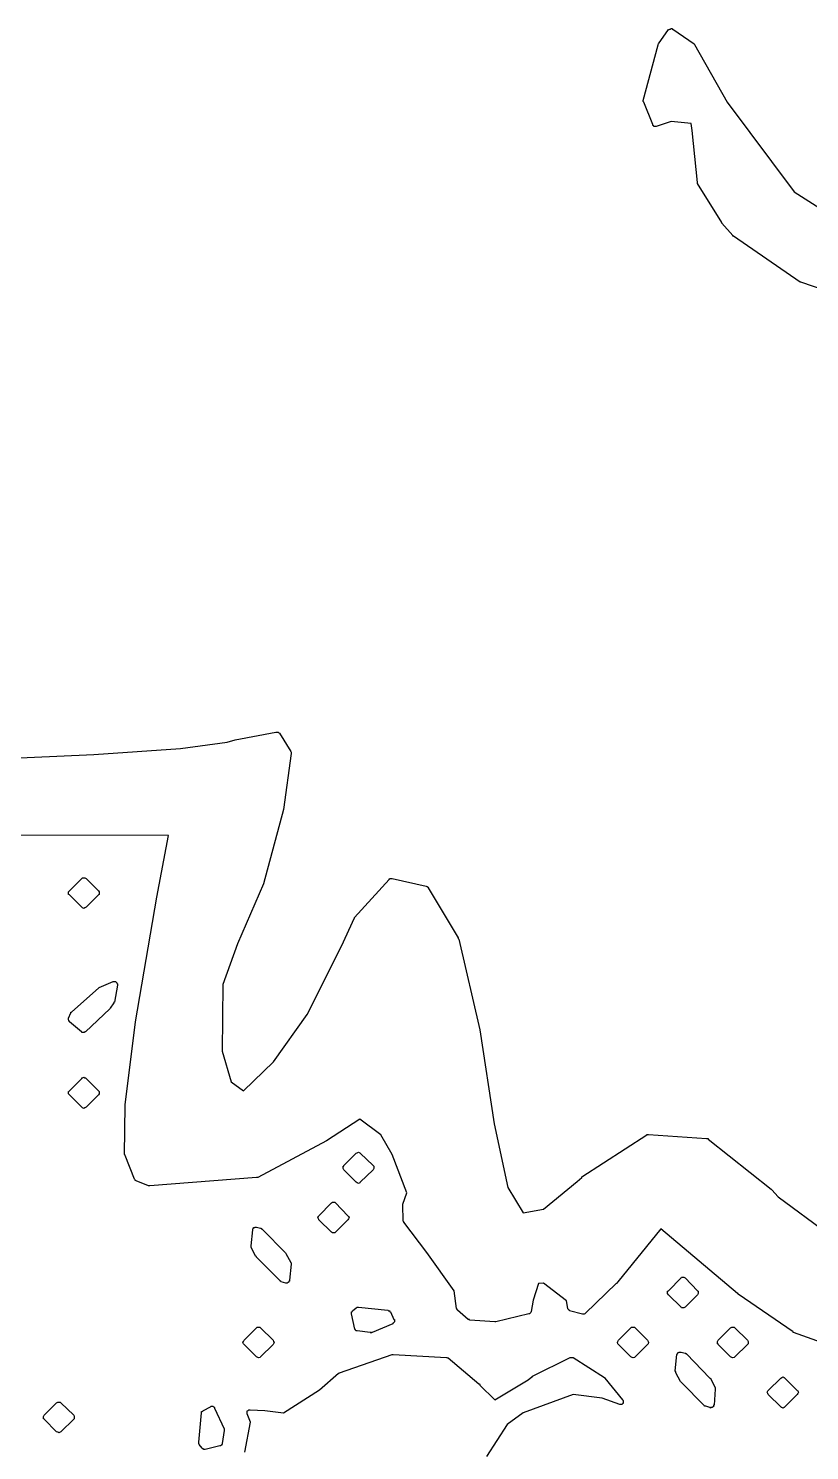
# Model space of a CAD drawing. Extents: x 83 to 346, y -162 to -57.
# Drawn here: x 268.862 to 270.187, y -140.658 to -138.247 of the extents above; entities that cross this region are included whole.
import ezdxf

# ---------------------------------------------------------------- set-up
doc = ezdxf.new("R2010")
doc.units = 0
doc.layers.add('BLACK', color=7, linetype='CONTINUOUS')

msp = doc.modelspace()

# ---------------------------------------------------------------- linework, layer by layer
at = {"layer": 'BLACK', "linetype": 'CONTINUOUS'}
for p, q in [((269.931, -138.273), (269.948, -138.249)), ((269.948, -138.249), (269.949, -138.249)), ((269.949, -138.249), (269.95, -138.248)), ((269.95, -138.248), (269.95, -138.248)), ((269.95, -138.248), (269.95, -138.248)), ((269.95, -138.248), (269.951, -138.248)), ((269.951, -138.248), (269.952, -138.247)), ((269.952, -138.247), (269.952, -138.247)), ((269.952, -138.247), (269.952, -138.247)), ((269.952, -138.247), (269.953, -138.247)), ((269.953, -138.247), (269.953, -138.247)), ((269.953, -138.247), (269.954, -138.247)), ((269.954, -138.247), (269.954, -138.247)), ((269.954, -138.247), (269.954, -138.248)), ((269.954, -138.248), (269.955, -138.248)), ((269.955, -138.248), (269.991, -138.273)), ((269.905, -138.369), (269.93, -138.275)), ((269.93, -138.274), (269.931, -138.273)), ((269.93, -138.275), (269.93, -138.274)), ((269.991, -138.273), (269.991, -138.273)), ((269.991, -138.273), (269.991, -138.273)), ((269.991, -138.273), (269.992, -138.274)), ((269.992, -138.274), (269.992, -138.274)), ((269.992, -138.274), (269.992, -138.274)), ((269.992, -138.274), (269.992, -138.274)), ((269.992, -138.274), (270.047, -138.372)), ((269.905, -138.37), (269.905, -138.369)), ((269.905, -138.369), (269.905, -138.369)), ((269.905, -138.371), (269.905, -138.37)), ((269.905, -138.37), (269.905, -138.37)), ((269.906, -138.372), (269.905, -138.371)), ((269.905, -138.371), (269.905, -138.371)), ((269.921, -138.41), (269.906, -138.372)), ((270.047, -138.372), (270.161, -138.524)), ((269.921, -138.411), (269.921, -138.41)), ((269.922, -138.411), (269.921, -138.411)), ((269.922, -138.412), (269.922, -138.411)), ((269.923, -138.412), (269.922, -138.412)), ((269.922, -138.412), (269.922, -138.412)), ((269.923, -138.413), (269.923, -138.412)), ((269.924, -138.413), (269.923, -138.413)), ((269.923, -138.413), (269.923, -138.413)), ((269.925, -138.413), (269.924, -138.413)), ((269.924, -138.413), (269.924, -138.413)), ((269.926, -138.413), (269.925, -138.413)), ((269.925, -138.413), (269.925, -138.413)), ((269.925, -138.413), (269.925, -138.413)), ((269.927, -138.413), (269.926, -138.413)), ((269.952, -138.405), (269.927, -138.413)), ((269.986, -138.408), (269.952, -138.405)), ((269.988, -138.42), (269.986, -138.408)), ((269.997, -138.508), (269.988, -138.42)), ((269.997, -138.509), (269.997, -138.508)), ((269.997, -138.508), (269.997, -138.508)), ((269.997, -138.508), (269.997, -138.508)), ((269.997, -138.51), (269.997, -138.509)), ((270.038, -138.576), (269.997, -138.51)), ((269.997, -138.51), (269.997, -138.51)), ((269.997, -138.51), (269.997, -138.51)), ((270.161, -138.524), (270.329, -138.631)), ((270.038, -138.577), (270.038, -138.576)), ((270.057, -138.598), (270.038, -138.577)), ((270.038, -138.577), (270.038, -138.577)), ((270.057, -138.599), (270.057, -138.598)), ((270.058, -138.599), (270.057, -138.599)), ((270.171, -138.677), (270.058, -138.599)), ((270.172, -138.677), (270.171, -138.677)), ((270.333, -138.733), (270.172, -138.677)), ((270.172, -138.677), (270.172, -138.677)), ((269.213, -139.453), (269.282, -139.44)), ((269.282, -139.44), (269.282, -139.44)), ((269.282, -139.44), (269.282, -139.44)), ((269.282, -139.44), (269.283, -139.44)), ((269.283, -139.44), (269.284, -139.44)), ((269.284, -139.44), (269.284, -139.44)), ((269.284, -139.44), (269.284, -139.44)), ((269.284, -139.44), (269.285, -139.44)), ((269.285, -139.44), (269.286, -139.44)), ((269.286, -139.44), (269.286, -139.44)), ((269.286, -139.44), (269.286, -139.44)), ((269.286, -139.44), (269.287, -139.441)), ((269.287, -139.441), (269.288, -139.442)), ((269.288, -139.442), (269.288, -139.442)), ((269.288, -139.442), (269.288, -139.442)), ((269.288, -139.442), (269.307, -139.473)), ((268.973, -139.478), (269.12, -139.468)), ((269.12, -139.468), (269.199, -139.457)), ((269.199, -139.457), (269.213, -139.453)), ((269.213, -139.453), (269.213, -139.453)), ((269.213, -139.453), (269.213, -139.453)), ((269.308, -139.476), (269.295, -139.571)), ((269.307, -139.473), (269.308, -139.474)), ((269.308, -139.474), (269.308, -139.474)), ((269.308, -139.474), (269.308, -139.475)), ((269.308, -139.475), (269.308, -139.475)), ((269.308, -139.475), (269.308, -139.476)), ((269.308, -139.476), (269.308, -139.476)), ((268.773, -139.487), (268.973, -139.478)), ((269.295, -139.571), (269.261, -139.697)), ((269.295, -139.571), (269.295, -139.571)), ((269.295, -139.571), (269.295, -139.571)), ((269.1, -139.615), (268.362, -139.614)), ((269.08, -139.72), (269.1, -139.615)), ((268.932, -139.709), (268.953, -139.688)), ((268.953, -139.688), (268.954, -139.687)), ((268.953, -139.688), (268.953, -139.688)), ((268.954, -139.687), (268.956, -139.687)), ((268.956, -139.687), (268.958, -139.687)), ((268.958, -139.687), (268.96, -139.688)), ((268.96, -139.688), (268.981, -139.709)), ((269.415, -139.754), (269.474, -139.69)), ((269.474, -139.69), (269.474, -139.689)), ((269.474, -139.689), (269.475, -139.689)), ((269.475, -139.689), (269.475, -139.688)), ((269.475, -139.688), (269.476, -139.688)), ((269.475, -139.689), (269.475, -139.689)), ((269.476, -139.688), (269.477, -139.688)), ((269.477, -139.688), (269.477, -139.688)), ((269.477, -139.688), (269.477, -139.688)), ((269.477, -139.688), (269.478, -139.688)), ((269.478, -139.688), (269.479, -139.688)), ((269.479, -139.688), (269.537, -139.701)), ((268.93, -139.711), (268.932, -139.709)), ((268.93, -139.713), (268.93, -139.711)), ((268.93, -139.715), (268.93, -139.713)), ((268.931, -139.715), (268.93, -139.715)), ((268.932, -139.716), (268.931, -139.715)), ((268.953, -139.737), (268.932, -139.716)), ((268.932, -139.716), (268.932, -139.716)), ((268.981, -139.716), (268.96, -139.737)), ((268.981, -139.709), (268.982, -139.711)), ((268.982, -139.715), (268.981, -139.716)), ((268.981, -139.716), (268.981, -139.716)), ((268.982, -139.711), (268.982, -139.713)), ((268.982, -139.713), (268.982, -139.715)), ((269.261, -139.697), (269.217, -139.799)), ((269.261, -139.697), (269.261, -139.697)), ((269.261, -139.697), (269.261, -139.697)), ((269.537, -139.701), (269.537, -139.701)), ((269.537, -139.701), (269.537, -139.701)), ((269.537, -139.701), (269.538, -139.702)), ((269.538, -139.702), (269.539, -139.702)), ((269.539, -139.702), (269.539, -139.702)), ((269.539, -139.702), (269.539, -139.702)), ((269.539, -139.702), (269.539, -139.703)), ((269.539, -139.703), (269.54, -139.703)), ((269.54, -139.703), (269.54, -139.703)), ((269.54, -139.703), (269.54, -139.704)), ((269.54, -139.704), (269.591, -139.789)), ((268.954, -139.738), (268.953, -139.737)), ((268.956, -139.739), (268.954, -139.738)), ((268.958, -139.738), (268.956, -139.739)), ((268.96, -139.737), (268.958, -139.738)), ((269.044, -139.931), (269.08, -139.72)), ((269.08, -139.72), (269.08, -139.72)), ((269.08, -139.72), (269.08, -139.72)), ((269.393, -139.803), (269.415, -139.755)), ((269.415, -139.755), (269.415, -139.754)), ((269.415, -139.755), (269.415, -139.755)), ((269.591, -139.789), (269.591, -139.79)), ((269.217, -139.799), (269.192, -139.868)), ((269.335, -139.919), (269.393, -139.803)), ((269.591, -139.79), (269.592, -139.791)), ((269.592, -139.791), (269.628, -139.945)), ((268.936, -139.914), (268.981, -139.874)), ((268.981, -139.874), (268.982, -139.873)), ((268.981, -139.874), (268.981, -139.874)), ((268.982, -139.873), (269.006, -139.863)), ((269.006, -139.863), (269.006, -139.863)), ((269.006, -139.863), (269.007, -139.863)), ((269.007, -139.863), (269.007, -139.863)), ((269.007, -139.863), (269.008, -139.863)), ((269.008, -139.863), (269.008, -139.863)), ((269.008, -139.863), (269.009, -139.863)), ((269.008, -139.863), (269.008, -139.863)), ((269.013, -139.869), (269.008, -139.898)), ((269.009, -139.863), (269.009, -139.863)), ((269.009, -139.863), (269.01, -139.863)), ((269.01, -139.863), (269.01, -139.863)), ((269.01, -139.863), (269.011, -139.864)), ((269.011, -139.864), (269.011, -139.864)), ((269.011, -139.864), (269.011, -139.864)), ((269.011, -139.864), (269.012, -139.865)), ((269.012, -139.865), (269.012, -139.865)), ((269.012, -139.865), (269.012, -139.866)), ((269.012, -139.866), (269.012, -139.866)), ((269.012, -139.866), (269.013, -139.867)), ((269.013, -139.867), (269.013, -139.867)), ((269.013, -139.867), (269.013, -139.868)), ((269.013, -139.868), (269.013, -139.868)), ((269.013, -139.868), (269.013, -139.869)), ((269.192, -139.868), (269.191, -139.981)), ((269, -139.909), (268.959, -139.948)), ((269.001, -139.908), (269, -139.909)), ((269.007, -139.899), (269.001, -139.908)), ((269.001, -139.908), (269.001, -139.908)), ((269.008, -139.898), (269.007, -139.898)), ((269.007, -139.898), (269.007, -139.899)), ((269.007, -139.899), (269.007, -139.899)), ((269.007, -139.899), (269.007, -139.899)), ((269.008, -139.898), (269.008, -139.898)), ((269.008, -139.898), (269.008, -139.898)), ((268.93, -139.925), (268.934, -139.916)), ((268.93, -139.926), (268.93, -139.925)), ((268.93, -139.925), (268.93, -139.925)), ((268.93, -139.925), (268.93, -139.925)), ((268.93, -139.927), (268.93, -139.926)), ((268.93, -139.928), (268.93, -139.927)), ((268.93, -139.927), (268.93, -139.927)), ((268.93, -139.927), (268.93, -139.927)), ((268.931, -139.929), (268.93, -139.928)), ((268.931, -139.93), (268.931, -139.929)), ((268.931, -139.929), (268.931, -139.929)), ((268.931, -139.929), (268.931, -139.929)), ((268.932, -139.93), (268.931, -139.93)), ((268.932, -139.931), (268.932, -139.93)), ((268.952, -139.948), (268.932, -139.931)), ((268.932, -139.931), (268.932, -139.931)), ((268.934, -139.916), (268.934, -139.915)), ((268.934, -139.915), (268.934, -139.915)), ((268.934, -139.915), (268.935, -139.915)), ((268.935, -139.915), (268.935, -139.914)), ((268.935, -139.914), (268.935, -139.914)), ((268.935, -139.914), (268.936, -139.914)), ((269.026, -140.072), (269.044, -139.931)), ((269.044, -139.931), (269.044, -139.931)), ((269.044, -139.931), (269.044, -139.931)), ((269.278, -139.999), (269.335, -139.919)), ((268.953, -139.948), (268.952, -139.948)), ((268.953, -139.949), (268.953, -139.948)), ((268.954, -139.949), (268.953, -139.949)), ((268.953, -139.949), (268.953, -139.949)), ((268.955, -139.949), (268.954, -139.949)), ((268.954, -139.949), (268.954, -139.949)), ((268.956, -139.949), (268.955, -139.949)), ((268.955, -139.949), (268.955, -139.949)), ((268.957, -139.949), (268.956, -139.949)), ((268.956, -139.949), (268.956, -139.949)), ((268.958, -139.948), (268.957, -139.949)), ((268.957, -139.949), (268.957, -139.949)), ((268.957, -139.949), (268.957, -139.949)), ((268.959, -139.948), (268.958, -139.948)), ((269.628, -139.945), (269.628, -139.945)), ((269.628, -139.945), (269.628, -139.945)), ((269.628, -139.945), (269.652, -140.104)), ((269.191, -139.981), (269.206, -140.033)), ((269.227, -140.048), (269.278, -139.999)), ((268.932, -140.048), (268.953, -140.027)), ((268.953, -140.027), (268.953, -140.026)), ((268.953, -140.026), (268.954, -140.026)), ((268.954, -140.026), (268.956, -140.025)), ((268.956, -140.025), (268.958, -140.026)), ((268.958, -140.026), (268.959, -140.026)), ((268.959, -140.026), (268.96, -140.027)), ((268.96, -140.027), (268.981, -140.048)), ((268.93, -140.051), (268.93, -140.049)), ((268.93, -140.049), (268.93, -140.049)), ((268.93, -140.049), (268.931, -140.049)), ((268.93, -140.053), (268.93, -140.051)), ((268.932, -140.055), (268.93, -140.053)), ((268.931, -140.049), (268.932, -140.048)), ((268.932, -140.048), (268.932, -140.048)), ((268.981, -140.048), (268.981, -140.048)), ((268.981, -140.048), (268.982, -140.049)), ((268.982, -140.053), (268.981, -140.055)), ((268.982, -140.049), (268.982, -140.051)), ((268.982, -140.051), (268.982, -140.053)), ((269.206, -140.033), (269.227, -140.048)), ((268.953, -140.076), (268.932, -140.055)), ((268.954, -140.077), (268.953, -140.076)), ((268.953, -140.076), (268.953, -140.076)), ((268.956, -140.078), (268.954, -140.077)), ((268.958, -140.077), (268.956, -140.078)), ((268.96, -140.076), (268.958, -140.077)), ((268.981, -140.055), (268.96, -140.076)), ((269.025, -140.156), (269.026, -140.073)), ((269.026, -140.073), (269.026, -140.072)), ((269.026, -140.072), (269.026, -140.072)), ((269.424, -140.096), (269.368, -140.133)), ((269.46, -140.123), (269.424, -140.096)), ((269.479, -140.156), (269.46, -140.123)), ((269.652, -140.104), (269.675, -140.212)), ((269.801, -140.194), (269.911, -140.123)), ((269.911, -140.123), (269.911, -140.122)), ((269.911, -140.122), (269.912, -140.122)), ((269.912, -140.122), (269.912, -140.122)), ((269.912, -140.122), (269.912, -140.122)), ((269.912, -140.122), (269.913, -140.122)), ((269.913, -140.122), (269.914, -140.122)), ((269.914, -140.122), (270.012, -140.129)), ((269.368, -140.133), (269.251, -140.195)), ((269.368, -140.133), (269.368, -140.133)), ((269.368, -140.133), (269.368, -140.133)), ((270.012, -140.129), (270.013, -140.129)), ((270.013, -140.129), (270.013, -140.129)), ((270.013, -140.129), (270.014, -140.129)), ((270.014, -140.129), (270.014, -140.129)), ((270.014, -140.129), (270.015, -140.129)), ((270.015, -140.129), (270.015, -140.13)), ((270.015, -140.13), (270.122, -140.215)), ((269.026, -140.157), (269.025, -140.156)), ((269.025, -140.156), (269.025, -140.156)), ((269.025, -140.156), (269.025, -140.156)), ((269.026, -140.158), (269.026, -140.157)), ((269.042, -140.198), (269.026, -140.158)), ((269.026, -140.158), (269.026, -140.158)), ((269.026, -140.158), (269.026, -140.158)), ((269.397, -140.175), (269.418, -140.154)), ((269.397, -140.176), (269.397, -140.175)), ((269.397, -140.175), (269.397, -140.175)), ((269.418, -140.154), (269.42, -140.153)), ((269.418, -140.154), (269.418, -140.154)), ((269.42, -140.153), (269.422, -140.152)), ((269.422, -140.152), (269.424, -140.153)), ((269.424, -140.153), (269.424, -140.153)), ((269.424, -140.153), (269.425, -140.154)), ((269.425, -140.154), (269.447, -140.175)), ((269.447, -140.175), (269.448, -140.176)), ((269.504, -140.221), (269.479, -140.156)), ((269.043, -140.199), (269.042, -140.198)), ((269.042, -140.198), (269.042, -140.198)), ((269.042, -140.198), (269.042, -140.198)), ((269.043, -140.2), (269.043, -140.199)), ((269.249, -140.195), (269.068, -140.209)), ((269.25, -140.195), (269.249, -140.195)), ((269.249, -140.195), (269.249, -140.195)), ((269.249, -140.195), (269.249, -140.195)), ((269.251, -140.195), (269.25, -140.195)), ((269.251, -140.195), (269.251, -140.195)), ((269.251, -140.195), (269.251, -140.195)), ((269.396, -140.178), (269.396, -140.176)), ((269.396, -140.176), (269.396, -140.176)), ((269.396, -140.176), (269.397, -140.176)), ((269.396, -140.18), (269.396, -140.178)), ((269.397, -140.182), (269.396, -140.18)), ((269.418, -140.203), (269.397, -140.182)), ((269.447, -140.182), (269.425, -140.203)), ((269.448, -140.18), (269.447, -140.182)), ((269.448, -140.176), (269.448, -140.178)), ((269.448, -140.178), (269.448, -140.18)), ((269.793, -140.202), (269.801, -140.195)), ((269.801, -140.195), (269.801, -140.194)), ((269.801, -140.195), (269.801, -140.195)), ((269.044, -140.2), (269.043, -140.2)), ((269.043, -140.2), (269.043, -140.2)), ((269.043, -140.2), (269.043, -140.2)), ((269.045, -140.201), (269.044, -140.2)), ((269.066, -140.209), (269.045, -140.201)), ((269.045, -140.201), (269.045, -140.201)), ((269.045, -140.201), (269.045, -140.201)), ((269.067, -140.209), (269.066, -140.209)), ((269.066, -140.209), (269.066, -140.209)), ((269.066, -140.209), (269.066, -140.209)), ((269.068, -140.209), (269.067, -140.209)), ((269.068, -140.209), (269.068, -140.209)), ((269.068, -140.209), (269.068, -140.209)), ((269.42, -140.204), (269.418, -140.203)), ((269.422, -140.205), (269.42, -140.204)), ((269.424, -140.204), (269.422, -140.205)), ((269.425, -140.203), (269.424, -140.204)), ((269.425, -140.203), (269.425, -140.203)), ((269.497, -140.24), (269.504, -140.221)), ((269.675, -140.212), (269.701, -140.255)), ((269.736, -140.249), (269.793, -140.202)), ((270.122, -140.215), (270.123, -140.216)), ((270.123, -140.216), (270.123, -140.216)), ((270.123, -140.216), (270.134, -140.228)), ((269.355, -140.26), (269.376, -140.238)), ((269.376, -140.238), (269.376, -140.238)), ((269.376, -140.238), (269.377, -140.238)), ((269.377, -140.238), (269.378, -140.237)), ((269.378, -140.237), (269.38, -140.237)), ((269.38, -140.237), (269.382, -140.237)), ((269.382, -140.237), (269.383, -140.238)), ((269.383, -140.238), (269.404, -140.26)), ((269.497, -140.241), (269.497, -140.24)), ((269.497, -140.24), (269.497, -140.24)), ((269.497, -140.24), (269.497, -140.24)), ((269.497, -140.242), (269.497, -140.241)), ((269.498, -140.268), (269.497, -140.242)), ((269.497, -140.242), (269.497, -140.242)), ((269.497, -140.242), (269.497, -140.242)), ((270.134, -140.228), (270.218, -140.29)), ((269.353, -140.263), (269.354, -140.261)), ((269.354, -140.265), (269.353, -140.263)), ((269.354, -140.261), (269.355, -140.26)), ((269.354, -140.261), (269.354, -140.261)), ((269.355, -140.266), (269.354, -140.265)), ((269.355, -140.267), (269.355, -140.266)), ((269.376, -140.288), (269.355, -140.267)), ((269.404, -140.267), (269.383, -140.288)), ((269.404, -140.26), (269.404, -140.26)), ((269.404, -140.26), (269.405, -140.261)), ((269.405, -140.265), (269.404, -140.267)), ((269.404, -140.267), (269.404, -140.267)), ((269.405, -140.261), (269.405, -140.261)), ((269.405, -140.261), (269.406, -140.263)), ((269.406, -140.263), (269.405, -140.265)), ((269.498, -140.269), (269.498, -140.268)), ((269.499, -140.27), (269.498, -140.269)), ((269.498, -140.269), (269.498, -140.269)), ((269.499, -140.271), (269.499, -140.27)), ((269.499, -140.27), (269.499, -140.27)), ((269.499, -140.27), (269.499, -140.27)), ((269.538, -140.322), (269.499, -140.271)), ((269.701, -140.255), (269.736, -140.249)), ((269.24, -140.311), (269.243, -140.284)), ((269.243, -140.282), (269.244, -140.281)), ((269.243, -140.283), (269.243, -140.282)), ((269.243, -140.282), (269.243, -140.282)), ((269.243, -140.282), (269.243, -140.282)), ((269.243, -140.284), (269.243, -140.283)), ((269.243, -140.283), (269.243, -140.283)), ((269.244, -140.281), (269.244, -140.28)), ((269.244, -140.28), (269.245, -140.28)), ((269.244, -140.281), (269.244, -140.281)), ((269.245, -140.28), (269.245, -140.28)), ((269.245, -140.28), (269.246, -140.28)), ((269.246, -140.28), (269.246, -140.279)), ((269.246, -140.279), (269.247, -140.279)), ((269.247, -140.279), (269.247, -140.279)), ((269.247, -140.279), (269.248, -140.279)), ((269.248, -140.279), (269.249, -140.279)), ((269.248, -140.279), (269.248, -140.279)), ((269.248, -140.279), (269.248, -140.279)), ((269.249, -140.279), (269.256, -140.281)), ((269.256, -140.281), (269.257, -140.281)), ((269.257, -140.281), (269.257, -140.282)), ((269.257, -140.282), (269.257, -140.282)), ((269.257, -140.282), (269.258, -140.282)), ((269.258, -140.282), (269.258, -140.282)), ((269.258, -140.282), (269.259, -140.283)), ((269.259, -140.283), (269.298, -140.323)), ((269.377, -140.288), (269.376, -140.288)), ((269.376, -140.288), (269.376, -140.288)), ((269.378, -140.289), (269.377, -140.288)), ((269.38, -140.289), (269.378, -140.289)), ((269.382, -140.289), (269.38, -140.289)), ((269.383, -140.288), (269.382, -140.289)), ((269.935, -140.282), (269.862, -140.372)), ((270.065, -140.392), (269.935, -140.282)), ((269.24, -140.312), (269.24, -140.311)), ((269.24, -140.313), (269.24, -140.312)), ((269.24, -140.312), (269.24, -140.312)), ((269.24, -140.312), (269.24, -140.312)), ((269.24, -140.314), (269.24, -140.313)), ((269.24, -140.313), (269.24, -140.313)), ((269.248, -140.329), (269.24, -140.314)), ((269.249, -140.329), (269.248, -140.329)), ((269.249, -140.33), (269.249, -140.329)), ((269.289, -140.37), (269.249, -140.33)), ((269.298, -140.323), (269.299, -140.324)), ((269.299, -140.324), (269.299, -140.324)), ((269.299, -140.324), (269.307, -140.339)), ((269.308, -140.342), (269.305, -140.369)), ((269.307, -140.339), (269.307, -140.34)), ((269.307, -140.34), (269.308, -140.34)), ((269.308, -140.34), (269.308, -140.341)), ((269.308, -140.341), (269.308, -140.341)), ((269.308, -140.341), (269.308, -140.342)), ((269.308, -140.342), (269.308, -140.342)), ((269.584, -140.387), (269.538, -140.322)), ((269.948, -140.387), (269.969, -140.365)), ((269.969, -140.365), (269.97, -140.364)), ((269.969, -140.365), (269.969, -140.365)), ((269.97, -140.364), (269.972, -140.364)), ((269.972, -140.364), (269.974, -140.364)), ((269.974, -140.364), (269.976, -140.365)), ((269.976, -140.365), (269.997, -140.387)), ((269.289, -140.371), (269.289, -140.37)), ((269.29, -140.371), (269.289, -140.371)), ((269.289, -140.371), (269.289, -140.371)), ((269.291, -140.372), (269.29, -140.371)), ((269.299, -140.374), (269.291, -140.372)), ((269.291, -140.372), (269.291, -140.372)), ((269.291, -140.372), (269.291, -140.372)), ((269.3, -140.374), (269.299, -140.374)), ((269.299, -140.374), (269.299, -140.374)), ((269.299, -140.374), (269.299, -140.374)), ((269.301, -140.374), (269.3, -140.374)), ((269.302, -140.373), (269.301, -140.374)), ((269.301, -140.374), (269.301, -140.374)), ((269.301, -140.374), (269.301, -140.374)), ((269.303, -140.373), (269.302, -140.373)), ((269.302, -140.373), (269.302, -140.373)), ((269.304, -140.372), (269.303, -140.372)), ((269.303, -140.372), (269.303, -140.373)), ((269.303, -140.373), (269.303, -140.373)), ((269.305, -140.371), (269.304, -140.371)), ((269.304, -140.371), (269.304, -140.372)), ((269.304, -140.372), (269.304, -140.372)), ((269.305, -140.369), (269.305, -140.37)), ((269.305, -140.37), (269.305, -140.37)), ((269.305, -140.37), (269.305, -140.371)), ((269.588, -140.417), (269.584, -140.387)), ((269.727, -140.375), (269.718, -140.403)), ((269.736, -140.374), (269.727, -140.375)), ((269.775, -140.404), (269.736, -140.374)), ((269.859, -140.375), (269.807, -140.425)), ((269.86, -140.375), (269.859, -140.375)), ((269.862, -140.372), (269.86, -140.374)), ((269.86, -140.374), (269.86, -140.375)), ((269.862, -140.372), (269.862, -140.372)), ((269.862, -140.372), (269.862, -140.372)), ((269.946, -140.388), (269.948, -140.387)), ((269.946, -140.39), (269.946, -140.388)), ((269.946, -140.392), (269.946, -140.39)), ((269.948, -140.394), (269.946, -140.392)), ((269.997, -140.387), (269.997, -140.387)), ((269.997, -140.387), (269.998, -140.388)), ((269.998, -140.392), (269.997, -140.394)), ((269.998, -140.388), (269.998, -140.388)), ((269.998, -140.388), (269.998, -140.39)), ((269.998, -140.39), (269.998, -140.392)), ((270.066, -140.392), (270.065, -140.392)), ((270.066, -140.393), (270.066, -140.392)), ((269.412, -140.421), (269.418, -140.416)), ((269.418, -140.416), (269.42, -140.415)), ((269.42, -140.415), (269.422, -140.415)), ((269.422, -140.415), (269.472, -140.42)), ((269.718, -140.403), (269.715, -140.422)), ((269.777, -140.417), (269.775, -140.404)), ((269.969, -140.415), (269.948, -140.394)), ((269.97, -140.416), (269.969, -140.415)), ((269.969, -140.415), (269.969, -140.415)), ((269.972, -140.416), (269.97, -140.416)), ((269.974, -140.416), (269.972, -140.416)), ((269.976, -140.415), (269.974, -140.416)), ((269.997, -140.394), (269.976, -140.415)), ((269.997, -140.394), (269.997, -140.394)), ((270.159, -140.457), (270.066, -140.393)), ((269.41, -140.424), (269.41, -140.423)), ((269.41, -140.423), (269.411, -140.423)), ((269.41, -140.425), (269.41, -140.424)), ((269.41, -140.424), (269.41, -140.424)), ((269.41, -140.426), (269.41, -140.425)), ((269.41, -140.425), (269.41, -140.425)), ((269.416, -140.452), (269.41, -140.426)), ((269.41, -140.426), (269.41, -140.426)), ((269.411, -140.422), (269.412, -140.421)), ((269.411, -140.423), (269.411, -140.422)), ((269.411, -140.423), (269.411, -140.423)), ((269.472, -140.42), (269.472, -140.42)), ((269.472, -140.42), (269.473, -140.421)), ((269.473, -140.421), (269.473, -140.421)), ((269.473, -140.421), (269.474, -140.421)), ((269.474, -140.421), (269.474, -140.421)), ((269.474, -140.421), (269.475, -140.421)), ((269.475, -140.421), (269.475, -140.422)), ((269.475, -140.422), (269.475, -140.422)), ((269.475, -140.422), (269.475, -140.423)), ((269.475, -140.423), (269.476, -140.423)), ((269.476, -140.423), (269.482, -140.436)), ((269.482, -140.436), (269.482, -140.436)), ((269.482, -140.436), (269.483, -140.436)), ((269.483, -140.44), (269.482, -140.441)), ((269.483, -140.436), (269.483, -140.437)), ((269.483, -140.437), (269.483, -140.438)), ((269.483, -140.438), (269.483, -140.438)), ((269.483, -140.438), (269.483, -140.438)), ((269.483, -140.438), (269.483, -140.439)), ((269.483, -140.439), (269.483, -140.44)), ((269.483, -140.44), (269.483, -140.44)), ((269.483, -140.44), (269.483, -140.44)), ((269.589, -140.418), (269.588, -140.417)), ((269.589, -140.419), (269.589, -140.418)), ((269.589, -140.418), (269.589, -140.418)), ((269.59, -140.419), (269.589, -140.419)), ((269.589, -140.419), (269.589, -140.419)), ((269.59, -140.42), (269.59, -140.419)), ((269.608, -140.436), (269.59, -140.42)), ((269.609, -140.436), (269.608, -140.436)), ((269.61, -140.436), (269.609, -140.436)), ((269.609, -140.436), (269.609, -140.436)), ((269.61, -140.437), (269.61, -140.436)), ((269.611, -140.437), (269.61, -140.437)), ((269.61, -140.437), (269.61, -140.437)), ((269.653, -140.44), (269.611, -140.437)), ((269.654, -140.44), (269.653, -140.44)), ((269.655, -140.44), (269.654, -140.44)), ((269.711, -140.426), (269.655, -140.44)), ((269.712, -140.426), (269.711, -140.426)), ((269.713, -140.425), (269.712, -140.426)), ((269.714, -140.424), (269.713, -140.425)), ((269.715, -140.422), (269.714, -140.424)), ((269.714, -140.424), (269.714, -140.424)), ((269.715, -140.422), (269.715, -140.422)), ((269.777, -140.418), (269.777, -140.417)), ((269.777, -140.417), (269.777, -140.417)), ((269.778, -140.419), (269.777, -140.418)), ((269.777, -140.418), (269.777, -140.418)), ((269.777, -140.418), (269.777, -140.418)), ((269.779, -140.42), (269.778, -140.419)), ((269.78, -140.42), (269.779, -140.42)), ((269.779, -140.42), (269.779, -140.42)), ((269.779, -140.42), (269.779, -140.42)), ((269.78, -140.421), (269.78, -140.42)), ((269.802, -140.427), (269.78, -140.421)), ((269.803, -140.427), (269.802, -140.427)), ((269.804, -140.427), (269.803, -140.427)), ((269.803, -140.427), (269.803, -140.427)), ((269.805, -140.427), (269.804, -140.427)), ((269.804, -140.427), (269.804, -140.427)), ((269.806, -140.426), (269.805, -140.427)), ((269.805, -140.427), (269.805, -140.427)), ((269.807, -140.425), (269.806, -140.426)), ((269.806, -140.426), (269.806, -140.426)), ((269.806, -140.426), (269.806, -140.426)), ((269.228, -140.471), (269.249, -140.45)), ((269.249, -140.45), (269.25, -140.449)), ((269.249, -140.45), (269.249, -140.45)), ((269.25, -140.449), (269.251, -140.449)), ((269.251, -140.449), (269.253, -140.449)), ((269.253, -140.449), (269.255, -140.449)), ((269.255, -140.449), (269.256, -140.45)), ((269.256, -140.45), (269.277, -140.471)), ((269.416, -140.453), (269.416, -140.452)), ((269.416, -140.452), (269.416, -140.452)), ((269.416, -140.452), (269.416, -140.452)), ((269.417, -140.453), (269.416, -140.453)), ((269.417, -140.454), (269.417, -140.453)), ((269.417, -140.453), (269.417, -140.453)), ((269.418, -140.455), (269.417, -140.454)), ((269.417, -140.454), (269.417, -140.454)), ((269.419, -140.455), (269.418, -140.455)), ((269.418, -140.455), (269.418, -140.455)), ((269.418, -140.455), (269.418, -140.455)), ((269.42, -140.455), (269.419, -140.455)), ((269.442, -140.458), (269.42, -140.455)), ((269.42, -140.455), (269.42, -140.455)), ((269.42, -140.455), (269.42, -140.455)), ((269.443, -140.458), (269.442, -140.458)), ((269.444, -140.458), (269.443, -140.459)), ((269.443, -140.459), (269.443, -140.458)), ((269.445, -140.458), (269.444, -140.458)), ((269.444, -140.458), (269.444, -140.458)), ((269.48, -140.443), (269.445, -140.458)), ((269.445, -140.458), (269.445, -140.458)), ((269.481, -140.442), (269.48, -140.442)), ((269.48, -140.442), (269.48, -140.443)), ((269.48, -140.443), (269.48, -140.443)), ((269.482, -140.441), (269.481, -140.442)), ((269.482, -140.441), (269.482, -140.441)), ((269.482, -140.441), (269.482, -140.441)), ((269.482, -140.441), (269.482, -140.441)), ((269.863, -140.471), (269.884, -140.45)), ((269.884, -140.45), (269.885, -140.449)), ((269.884, -140.45), (269.884, -140.45)), ((269.885, -140.449), (269.886, -140.449)), ((269.886, -140.449), (269.888, -140.449)), ((269.888, -140.449), (269.89, -140.449)), ((269.89, -140.449), (269.891, -140.45)), ((269.891, -140.45), (269.912, -140.471)), ((270.032, -140.471), (270.053, -140.45)), ((270.053, -140.45), (270.055, -140.449)), ((270.055, -140.449), (270.057, -140.449)), ((270.057, -140.449), (270.059, -140.449)), ((270.059, -140.449), (270.06, -140.45)), ((270.06, -140.45), (270.06, -140.45)), ((270.06, -140.45), (270.082, -140.471)), ((270.159, -140.458), (270.159, -140.457)), ((270.16, -140.458), (270.159, -140.458)), ((270.231, -140.483), (270.16, -140.458)), ((269.226, -140.475), (269.227, -140.473)), ((269.227, -140.477), (269.226, -140.475)), ((269.227, -140.473), (269.228, -140.471)), ((269.228, -140.478), (269.227, -140.477)), ((269.227, -140.477), (269.227, -140.477)), ((269.228, -140.471), (269.228, -140.471)), ((269.249, -140.499), (269.228, -140.478)), ((269.277, -140.478), (269.256, -140.499)), ((269.277, -140.471), (269.278, -140.473)), ((269.278, -140.477), (269.277, -140.478)), ((269.277, -140.478), (269.277, -140.478)), ((269.278, -140.473), (269.279, -140.475)), ((269.279, -140.475), (269.278, -140.477)), ((269.861, -140.475), (269.862, -140.473)), ((269.862, -140.477), (269.861, -140.475)), ((269.862, -140.473), (269.863, -140.471)), ((269.863, -140.478), (269.862, -140.477)), ((269.862, -140.477), (269.862, -140.477)), ((269.863, -140.471), (269.863, -140.471)), ((269.884, -140.499), (269.863, -140.478)), ((269.912, -140.478), (269.891, -140.499)), ((269.912, -140.471), (269.913, -140.473)), ((269.913, -140.477), (269.912, -140.478)), ((269.912, -140.478), (269.912, -140.478)), ((269.913, -140.473), (269.914, -140.475)), ((269.914, -140.475), (269.913, -140.477)), ((270.031, -140.473), (270.032, -140.471)), ((270.031, -140.475), (270.031, -140.473)), ((270.031, -140.477), (270.031, -140.475)), ((270.032, -140.477), (270.031, -140.477)), ((270.032, -140.478), (270.032, -140.477)), ((270.053, -140.499), (270.032, -140.478)), ((270.032, -140.478), (270.032, -140.478)), ((270.082, -140.478), (270.06, -140.499)), ((270.082, -140.471), (270.083, -140.473)), ((270.083, -140.477), (270.082, -140.478)), ((270.083, -140.473), (270.083, -140.475)), ((270.083, -140.475), (270.083, -140.477)), ((270.083, -140.477), (270.083, -140.477)), ((269.251, -140.5), (269.249, -140.499)), ((269.253, -140.501), (269.251, -140.5)), ((269.255, -140.5), (269.253, -140.501)), ((269.256, -140.499), (269.255, -140.5)), ((269.39, -140.526), (269.479, -140.495)), ((269.479, -140.495), (269.479, -140.495)), ((269.479, -140.495), (269.479, -140.495)), ((269.479, -140.495), (269.48, -140.495)), ((269.48, -140.495), (269.481, -140.495)), ((269.481, -140.495), (269.481, -140.495)), ((269.481, -140.495), (269.481, -140.495)), ((269.481, -140.495), (269.571, -140.5)), ((269.571, -140.5), (269.572, -140.5)), ((269.572, -140.5), (269.572, -140.5)), ((269.572, -140.5), (269.573, -140.501)), ((269.573, -140.501), (269.573, -140.501)), ((269.573, -140.501), (269.573, -140.501)), ((269.573, -140.501), (269.574, -140.501)), ((269.574, -140.501), (269.626, -140.545)), ((269.717, -140.532), (269.781, -140.5)), ((269.781, -140.5), (269.782, -140.5)), ((269.782, -140.5), (269.782, -140.5)), ((269.782, -140.5), (269.783, -140.5)), ((269.783, -140.5), (269.783, -140.5)), ((269.783, -140.5), (269.784, -140.5)), ((269.784, -140.5), (269.784, -140.5)), ((269.784, -140.5), (269.784, -140.5)), ((269.784, -140.5), (269.785, -140.5)), ((269.785, -140.5), (269.785, -140.5)), ((269.785, -140.5), (269.786, -140.5)), ((269.786, -140.5), (269.839, -140.534)), ((269.886, -140.5), (269.884, -140.499)), ((269.888, -140.501), (269.886, -140.5)), ((269.89, -140.5), (269.888, -140.501)), ((269.891, -140.499), (269.89, -140.5)), ((269.959, -140.523), (269.962, -140.495)), ((269.962, -140.495), (269.963, -140.494)), ((269.962, -140.495), (269.962, -140.495)), ((269.962, -140.495), (269.962, -140.495)), ((269.963, -140.493), (269.964, -140.492)), ((269.963, -140.494), (269.963, -140.493)), ((269.963, -140.493), (269.963, -140.493)), ((269.963, -140.493), (269.963, -140.493)), ((269.964, -140.492), (269.964, -140.492)), ((269.964, -140.492), (269.964, -140.492)), ((269.964, -140.492), (269.965, -140.492)), ((269.965, -140.492), (269.965, -140.491)), ((269.965, -140.491), (269.966, -140.491)), ((269.966, -140.491), (269.966, -140.491)), ((269.966, -140.491), (269.967, -140.491)), ((269.967, -140.491), (269.967, -140.491)), ((269.967, -140.491), (269.968, -140.491)), ((269.968, -140.491), (269.969, -140.491)), ((269.968, -140.491), (269.968, -140.491)), ((269.969, -140.491), (269.976, -140.493)), ((269.976, -140.493), (269.976, -140.493)), ((269.976, -140.493), (269.977, -140.493)), ((269.977, -140.493), (269.977, -140.494)), ((269.977, -140.494), (269.978, -140.494)), ((269.978, -140.494), (269.978, -140.494)), ((269.978, -140.494), (269.978, -140.494)), ((269.978, -140.494), (270.018, -140.535)), ((270.055, -140.5), (270.053, -140.499)), ((270.053, -140.499), (270.053, -140.499)), ((270.057, -140.501), (270.055, -140.5)), ((270.059, -140.5), (270.057, -140.501)), ((270.06, -140.499), (270.059, -140.5)), ((270.059, -140.5), (270.059, -140.5)), ((269.356, -140.555), (269.388, -140.527)), ((269.388, -140.527), (269.389, -140.527)), ((269.389, -140.527), (269.39, -140.526)), ((269.71, -140.538), (269.716, -140.533)), ((269.716, -140.533), (269.717, -140.533)), ((269.717, -140.533), (269.717, -140.532)), ((269.839, -140.534), (269.84, -140.534)), ((269.84, -140.534), (269.84, -140.535)), ((269.84, -140.535), (269.87, -140.572)), ((269.959, -140.524), (269.959, -140.523)), ((269.959, -140.523), (269.959, -140.523)), ((269.96, -140.524), (269.959, -140.524)), ((269.96, -140.525), (269.96, -140.524)), ((269.96, -140.526), (269.96, -140.525)), ((269.96, -140.525), (269.96, -140.525)), ((269.968, -140.541), (269.96, -140.526)), ((270.018, -140.535), (270.019, -140.535)), ((270.019, -140.535), (270.019, -140.536)), ((270.019, -140.536), (270.027, -140.551)), ((270.117, -140.556), (270.138, -140.535)), ((270.138, -140.535), (270.14, -140.534)), ((270.14, -140.534), (270.142, -140.533)), ((270.142, -140.533), (270.144, -140.534)), ((270.144, -140.534), (270.145, -140.535)), ((270.145, -140.535), (270.166, -140.556)), ((269.295, -140.594), (269.356, -140.555)), ((269.626, -140.545), (269.627, -140.545)), ((269.627, -140.545), (269.627, -140.545)), ((269.627, -140.545), (269.627, -140.546)), ((269.627, -140.546), (269.628, -140.546)), ((269.628, -140.546), (269.628, -140.547)), ((269.628, -140.547), (269.653, -140.572)), ((269.653, -140.572), (269.71, -140.538)), ((269.969, -140.542), (269.968, -140.541)), ((269.968, -140.541), (269.968, -140.541)), ((270.009, -140.582), (269.969, -140.542)), ((270.027, -140.554), (270.025, -140.581)), ((270.027, -140.551), (270.027, -140.551)), ((270.027, -140.551), (270.027, -140.552)), ((270.027, -140.552), (270.027, -140.552)), ((270.027, -140.552), (270.027, -140.553)), ((270.027, -140.553), (270.027, -140.553)), ((270.027, -140.553), (270.027, -140.554)), ((270.115, -140.559), (270.116, -140.557)), ((270.116, -140.561), (270.115, -140.559)), ((270.116, -140.557), (270.117, -140.556)), ((270.116, -140.557), (270.116, -140.557)), ((270.116, -140.557), (270.116, -140.557)), ((270.117, -140.563), (270.116, -140.561)), ((270.166, -140.556), (270.166, -140.556)), ((270.166, -140.556), (270.167, -140.557)), ((270.167, -140.561), (270.166, -140.563)), ((270.167, -140.557), (270.168, -140.559)), ((270.168, -140.559), (270.167, -140.561)), ((268.889, -140.598), (268.91, -140.577)), ((268.91, -140.577), (268.912, -140.576)), ((268.912, -140.576), (268.914, -140.576)), ((268.914, -140.576), (268.916, -140.576)), ((268.916, -140.576), (268.917, -140.577)), ((268.917, -140.577), (268.917, -140.577)), ((268.917, -140.577), (268.939, -140.598)), ((269.159, -140.59), (269.171, -140.584)), ((269.171, -140.584), (269.172, -140.583)), ((269.171, -140.584), (269.171, -140.584)), ((269.172, -140.583), (269.172, -140.583)), ((269.172, -140.583), (269.173, -140.583)), ((269.173, -140.583), (269.173, -140.583)), ((269.173, -140.583), (269.173, -140.583)), ((269.173, -140.583), (269.174, -140.583)), ((269.174, -140.583), (269.175, -140.583)), ((269.175, -140.583), (269.175, -140.583)), ((269.175, -140.583), (269.175, -140.583)), ((269.175, -140.583), (269.176, -140.584)), ((269.176, -140.584), (269.177, -140.584)), ((269.177, -140.584), (269.177, -140.584)), ((269.177, -140.584), (269.177, -140.584)), ((269.177, -140.584), (269.178, -140.585)), ((269.178, -140.585), (269.178, -140.586)), ((269.786, -140.563), (269.701, -140.594)), ((269.835, -140.569), (269.786, -140.563)), ((269.865, -140.58), (269.835, -140.569)), ((269.866, -140.58), (269.865, -140.58)), ((269.865, -140.58), (269.865, -140.58)), ((269.867, -140.58), (269.866, -140.58)), ((269.866, -140.58), (269.866, -140.58)), ((269.868, -140.58), (269.867, -140.58)), ((269.867, -140.58), (269.867, -140.58)), ((269.869, -140.58), (269.868, -140.58)), ((269.868, -140.58), (269.868, -140.58)), ((269.868, -140.58), (269.868, -140.58)), ((269.87, -140.579), (269.869, -140.58)), ((269.87, -140.572), (269.871, -140.573)), ((269.871, -140.578), (269.87, -140.578)), ((269.87, -140.578), (269.87, -140.579)), ((269.87, -140.579), (269.87, -140.579)), ((269.87, -140.579), (269.87, -140.579)), ((269.871, -140.573), (269.871, -140.573)), ((269.871, -140.573), (269.871, -140.574)), ((269.871, -140.574), (269.871, -140.574)), ((269.871, -140.574), (269.871, -140.575)), ((269.871, -140.575), (269.871, -140.575)), ((269.871, -140.575), (269.871, -140.576)), ((269.871, -140.576), (269.871, -140.576)), ((269.871, -140.576), (269.871, -140.577)), ((269.871, -140.577), (269.871, -140.577)), ((269.871, -140.577), (269.871, -140.577)), ((269.871, -140.577), (269.871, -140.578)), ((270.009, -140.583), (270.009, -140.582)), ((270.009, -140.582), (270.009, -140.582)), ((270.01, -140.583), (270.009, -140.583)), ((270.011, -140.583), (270.01, -140.583)), ((270.01, -140.583), (270.01, -140.583)), ((270.018, -140.585), (270.011, -140.583)), ((270.011, -140.583), (270.011, -140.583)), ((270.019, -140.585), (270.018, -140.585)), ((270.02, -140.585), (270.019, -140.586)), ((270.019, -140.586), (270.019, -140.585)), ((270.021, -140.585), (270.02, -140.585)), ((270.02, -140.585), (270.02, -140.585)), ((270.022, -140.585), (270.021, -140.585)), ((270.021, -140.585), (270.021, -140.585)), ((270.023, -140.584), (270.022, -140.585)), ((270.022, -140.585), (270.022, -140.585)), ((270.022, -140.585), (270.022, -140.585)), ((270.024, -140.584), (270.023, -140.584)), ((270.023, -140.584), (270.023, -140.584)), ((270.025, -140.581), (270.024, -140.581)), ((270.024, -140.581), (270.024, -140.582)), ((270.024, -140.582), (270.024, -140.582)), ((270.024, -140.582), (270.024, -140.583)), ((270.024, -140.583), (270.024, -140.583)), ((270.024, -140.583), (270.024, -140.584)), ((270.138, -140.584), (270.117, -140.563)), ((270.117, -140.563), (270.117, -140.563)), ((270.139, -140.585), (270.138, -140.584)), ((270.138, -140.584), (270.138, -140.584)), ((270.14, -140.585), (270.139, -140.585)), ((270.142, -140.586), (270.14, -140.585)), ((270.144, -140.585), (270.142, -140.586)), ((270.145, -140.584), (270.144, -140.585)), ((270.166, -140.563), (270.145, -140.584)), ((268.888, -140.6), (268.889, -140.598)), ((268.888, -140.602), (268.888, -140.6)), ((268.888, -140.604), (268.888, -140.602)), ((268.889, -140.604), (268.888, -140.604)), ((268.889, -140.605), (268.889, -140.604)), ((268.91, -140.626), (268.889, -140.605)), ((268.889, -140.605), (268.889, -140.605)), ((268.939, -140.605), (268.917, -140.626)), ((268.939, -140.598), (268.94, -140.6)), ((268.94, -140.604), (268.939, -140.605)), ((268.94, -140.6), (268.94, -140.602)), ((268.94, -140.602), (268.94, -140.604)), ((268.94, -140.604), (268.94, -140.604)), ((269.151, -140.644), (269.156, -140.594)), ((269.156, -140.593), (269.156, -140.592)), ((269.156, -140.592), (269.157, -140.592)), ((269.156, -140.594), (269.156, -140.593)), ((269.156, -140.593), (269.156, -140.593)), ((269.156, -140.594), (269.156, -140.594)), ((269.157, -140.592), (269.157, -140.591)), ((269.157, -140.591), (269.157, -140.591)), ((269.157, -140.591), (269.158, -140.591)), ((269.158, -140.591), (269.159, -140.59)), ((269.158, -140.591), (269.158, -140.591)), ((269.178, -140.586), (269.178, -140.586)), ((269.178, -140.586), (269.178, -140.586)), ((269.178, -140.586), (269.194, -140.621)), ((269.233, -140.591), (269.234, -140.59)), ((269.233, -140.592), (269.233, -140.591)), ((269.233, -140.593), (269.233, -140.592)), ((269.233, -140.592), (269.233, -140.592)), ((269.233, -140.592), (269.233, -140.592)), ((269.233, -140.594), (269.233, -140.593)), ((269.233, -140.595), (269.233, -140.594)), ((269.233, -140.594), (269.233, -140.594)), ((269.233, -140.594), (269.233, -140.594)), ((269.233, -140.596), (269.233, -140.595)), ((269.239, -140.61), (269.233, -140.596)), ((269.233, -140.596), (269.233, -140.596)), ((269.233, -140.596), (269.233, -140.596)), ((269.234, -140.59), (269.234, -140.59)), ((269.234, -140.59), (269.234, -140.59)), ((269.234, -140.59), (269.235, -140.59)), ((269.235, -140.59), (269.236, -140.589)), ((269.236, -140.589), (269.236, -140.589)), ((269.236, -140.589), (269.236, -140.589)), ((269.236, -140.589), (269.237, -140.589)), ((269.237, -140.589), (269.237, -140.589)), ((269.237, -140.589), (269.238, -140.589)), ((269.238, -140.589), (269.238, -140.589)), ((269.238, -140.589), (269.263, -140.59)), ((269.263, -140.59), (269.263, -140.59)), ((269.263, -140.59), (269.263, -140.59)), ((269.263, -140.59), (269.295, -140.594)), ((269.701, -140.594), (269.674, -140.614)), ((268.912, -140.627), (268.91, -140.626)), ((268.91, -140.626), (268.91, -140.626)), ((268.914, -140.628), (268.912, -140.627)), ((268.916, -140.627), (268.914, -140.628)), ((268.917, -140.626), (268.916, -140.627)), ((268.916, -140.627), (268.916, -140.627)), ((269.194, -140.624), (269.191, -140.646)), ((269.194, -140.621), (269.194, -140.621)), ((269.194, -140.621), (269.194, -140.622)), ((269.194, -140.622), (269.194, -140.622)), ((269.194, -140.622), (269.194, -140.623)), ((269.194, -140.623), (269.194, -140.623)), ((269.194, -140.623), (269.194, -140.624)), ((269.229, -140.661), (269.239, -140.61)), ((269.674, -140.614), (269.639, -140.668)), ((269.151, -140.646), (269.151, -140.644)), ((269.152, -140.648), (269.151, -140.646)), ((269.157, -140.654), (269.152, -140.648)), ((269.152, -140.648), (269.152, -140.648)), ((269.158, -140.655), (269.157, -140.654)), ((269.159, -140.655), (269.158, -140.655)), ((269.158, -140.655), (269.158, -140.655)), ((269.158, -140.655), (269.158, -140.655)), ((269.159, -140.656), (269.159, -140.655)), ((269.16, -140.656), (269.159, -140.656)), ((269.161, -140.656), (269.16, -140.656)), ((269.16, -140.656), (269.16, -140.656)), ((269.16, -140.656), (269.16, -140.656)), ((269.162, -140.656), (269.161, -140.656)), ((269.187, -140.65), (269.162, -140.656)), ((269.188, -140.65), (269.187, -140.65)), ((269.187, -140.65), (269.187, -140.65)), ((269.187, -140.65), (269.187, -140.65)), ((269.189, -140.649), (269.188, -140.65)), ((269.19, -140.649), (269.189, -140.649)), ((269.189, -140.649), (269.189, -140.649)), ((269.189, -140.649), (269.189, -140.649)), ((269.191, -140.647), (269.19, -140.648)), ((269.19, -140.648), (269.19, -140.648)), ((269.19, -140.648), (269.19, -140.648)), ((269.19, -140.648), (269.19, -140.649)), ((269.191, -140.646), (269.191, -140.646)), ((269.191, -140.646), (269.191, -140.646)), ((269.191, -140.646), (269.191, -140.647))]:
    msp.add_line(p, q, dxfattribs=at)

doc.saveas('drawing.dxf')
